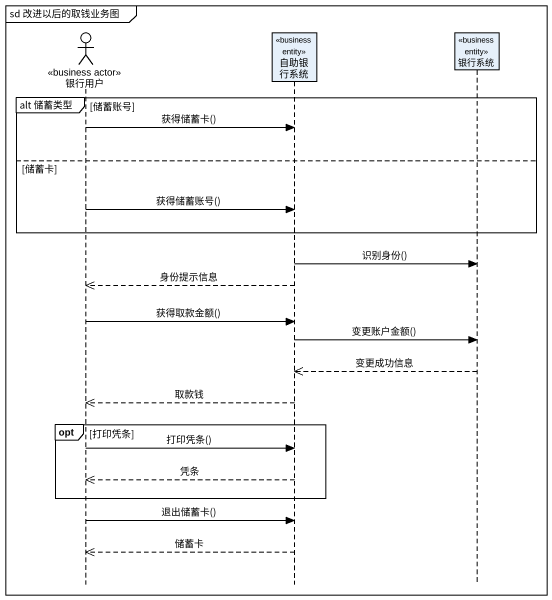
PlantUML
@startuml
mainframe sd 改进以后的取钱业务图
hide footbox
actor 银行用户 <<business actor>>
participant 自助银行系统 <<business entity>>
participant 银行系统 <<business entity>>

group alt 储蓄类型 [储蓄账号]
  银行用户 -> 自助银行系统 : 获得储蓄卡()
else 储蓄卡
  银行用户 -> 自助银行系统 : 获得储蓄账号()
end
自助银行系统 -> 银行系统 : 识别身份()
自助银行系统 -->> 银行用户 : 身份提示信息
银行用户 -> 自助银行系统 : 获得取款金额()
自助银行系统 -> 银行系统 : 变更账户金额()
银行系统 -->> 自助银行系统 : 变更成功信息
自助银行系统 -->> 银行用户 : 取款钱
opt 打印凭条
  银行用户 -> 自助银行系统 : 打印凭条()
  自助银行系统 -->> 银行用户 : 凭条
end
银行用户 -> 自助银行系统 : 退出储蓄卡()
自助银行系统 -->> 银行用户 : 储蓄卡
@enduml
